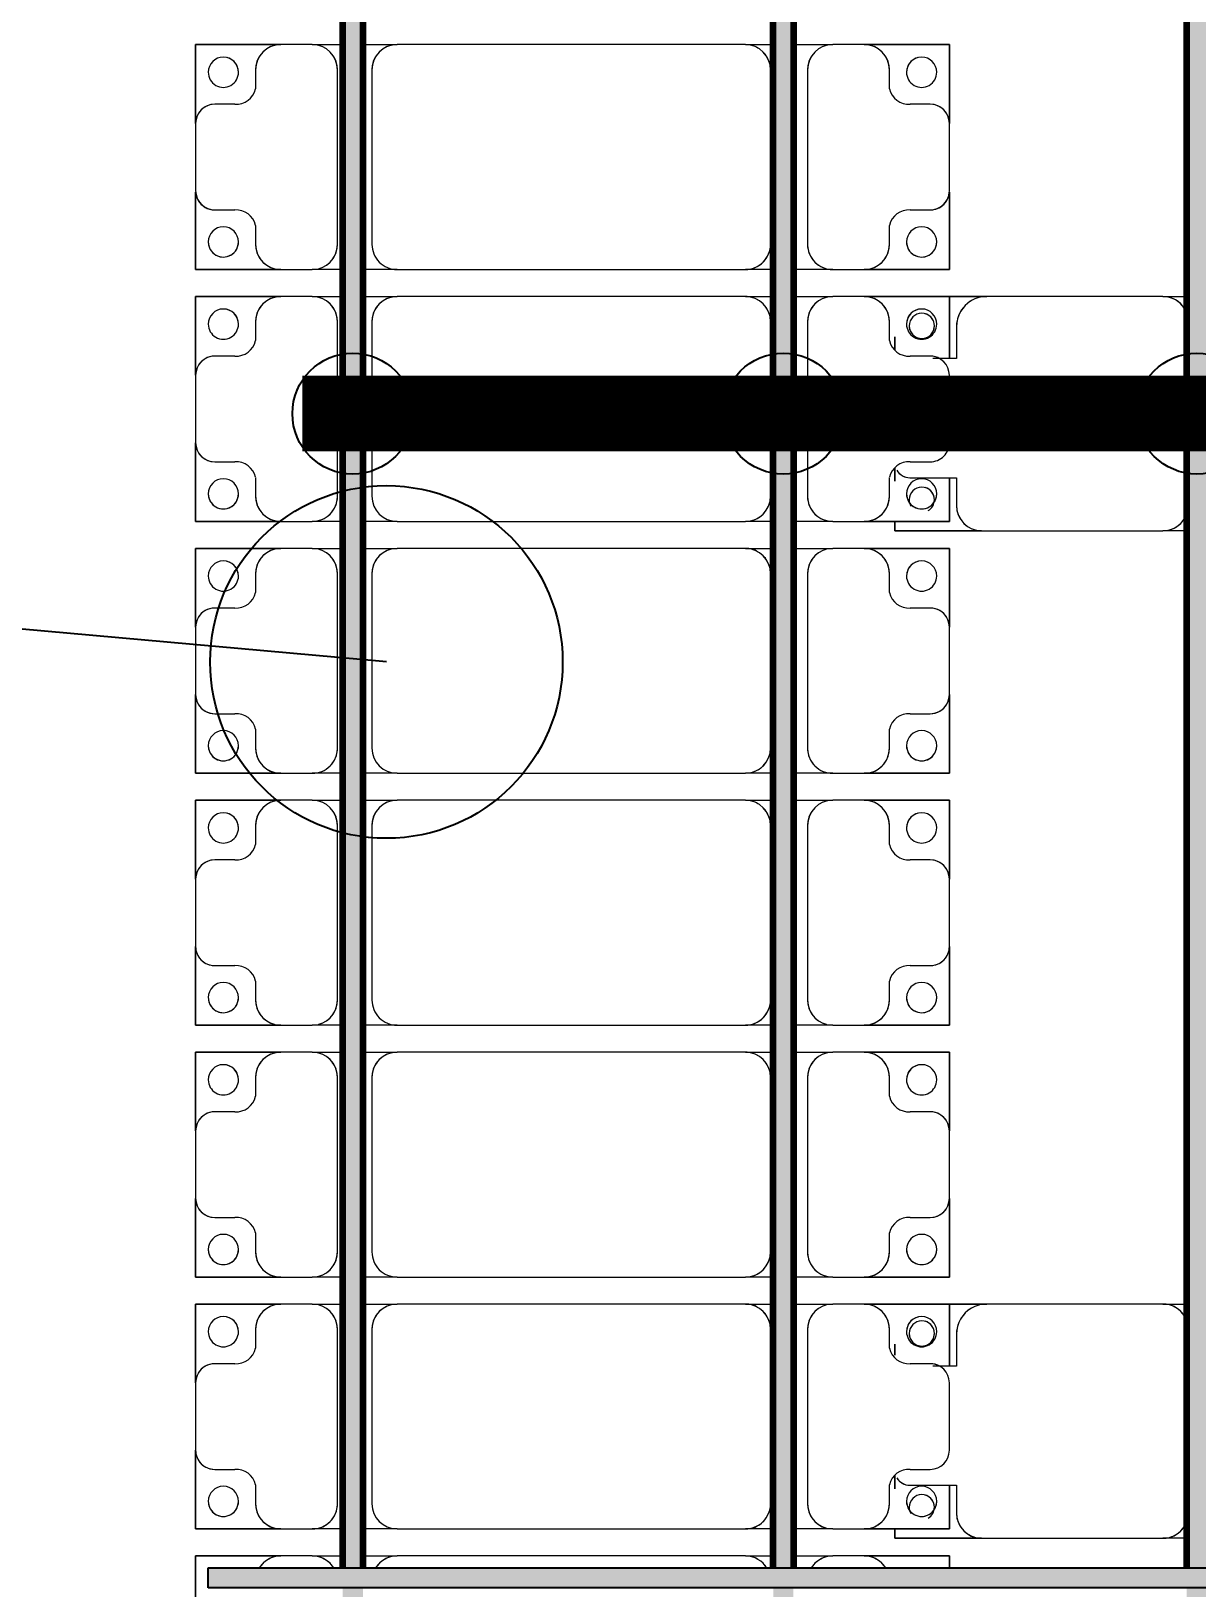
# Model space of a CAD drawing. Header units: millimetres. Extents: x -268744 to 115753, y -96240 to -10461.
# Drawn here: x -257059 to -254744, y -58647 to -55556 of the extents above; entities that cross this region are included whole.
import ezdxf

# ---------------------------------------------------------------- set-up
doc = ezdxf.new("R2010")
doc.units = ezdxf.units.MM
for name, color, linetype, lineweight in [('A-ANNO-DIMS', 211, 'Continuous', 9), ('A-ANNO-DIMS-900', 211, 'Continuous', 9), ('A-GENM', 13, 'Continuous', 9), ('S-BEAM', 12, 'Continuous', 9)]:
    doc.layers.add(name, color=color, linetype=linetype, lineweight=lineweight)
for name, color, linetype in [('GC-BICH NEO', 6, 'Continuous'), ('GC-DAY NEO', 5, 'Continuous'), ('GC-HOP 40x60 GIA CUONG', 1, 'Continuous')]:
    doc.layers.add(name, color=color, linetype=linetype)
doc.styles.add('Trebuchet MS', font='trebuc.ttf', dxfattribs={"width": 0.8, "height": 2700})
doc.dimstyles.new('Arc_Length_-_3mm_Trebuchet_MS', dxfattribs={"dimscale": 304.8, "dimtxt": 2783.567448, "dimasz": 2.952756, "dimexe": 4.429134, "dimexo": 4.429134, "dimgap": 0.885827, "dimtad": 1, "dimdec": 0, "dimrnd": 10, "dimzin": 0, "dimdsep": 46, "dimtxsty": 'Trebuchet MS', "dimblk1": 'OBLIQUE', "dimblk2": 'OBLIQUE', "dimsah": 1, "dimcen": 0.09, "dimdle": 2.952756, "dimazin": 0, "dimtfac": 1, "dimtdec": 4, "dimtix": 1, "dimtmove": 0, "dimatfit": 3, "dimfxl": 1, "dimtvp": 1, "dimtolj": 1, "dimtzin": 0, "dimarcsym": 2})

# ---------------------------------------------------------------- blocks, each defined once
blk = doc.blocks.new('Dai phaodi lai - DẢI PHAO ĐI LẠI-102111-KHUNG KẾT CẤU BÈ PIN 1')
at = {"layer": 'A-GENM', "color": 7}
for p, q in [((35276.8, 748.4), (35433.1, 748.4)), ((35276.8, 579.3), (35276.8, 748.4)), ((35276.8, 748.4), (35276.8, 579.3)), ((35433.1, 748.4), (35276.8, 748.4)), ((35566.9, 748.4), (35433.1, 748.4)), ((35569.9, 748.4), (35723.2, 748.4)), ((35723.2, 748.4), (35569.9, 748.4)), ((35723.2, 748.4), (35723.2, 579.3)), ((35723.2, 579.3), (35723.2, 748.4)), ((35776.8, 748.4), (35900.1, 748.4)), ((35776.8, 579.3), (35776.8, 748.4)), ((35776.8, 748.4), (35776.8, 579.3)), ((35900.1, 748.4), (35776.8, 748.4)), ((36066.9, 748.4), (35933.1, 748.4)), ((36136.6, 748.4), (36223.2, 748.4)), ((36223.2, 748.4), (36136.6, 748.4)), ((36223.2, 748.4), (36223.2, 579.3)), ((36223.2, 579.3), (36223.2, 748.4)), ((36276.8, 748.4), (36433.1, 748.4)), ((36276.8, 579.3), (36276.8, 748.4)), ((36276.8, 748.4), (36276.8, 579.3)), ((36433.1, 748.4), (36276.8, 748.4)), ((36566.9, 748.4), (36433.1, 748.4)), ((36566.9, 748.4), (36723.2, 748.4)), ((36723.2, 748.4), (36566.9, 748.4)), ((36723.2, 748.4), (36723.2, 579.3)), ((36723.2, 579.3), (36723.2, 748.4)), ((36776.8, 748.4), (36933.1, 748.4)), ((36776.8, 579.3), (36776.8, 748.4)), ((36776.8, 748.4), (36776.8, 579.3)), ((36933.1, 748.4), (36776.8, 748.4)), ((37066.9, 748.4), (36933.1, 748.4)), ((37066.9, 748.4), (37223.2, 748.4)), ((37223.2, 748.4), (37066.9, 748.4)), ((37223.2, 748.4), (37223.2, 579.3)), ((37223.2, 579.3), (37223.2, 748.4)), ((37276.8, 748.4), (37433.1, 748.4)), ((37276.8, 579.3), (37276.8, 748.4)), ((37276.8, 748.4), (37276.8, 579.3)), ((37433.1, 748.4), (37276.8, 748.4)), ((37566.9, 748.4), (37433.1, 748.4)), ((37566.9, 748.4), (37723.2, 748.4)), ((37723.2, 748.4), (37566.9, 748.4)), ((37723.2, 748.4), (37723.2, 579.3)), ((37723.2, 579.3), (37723.2, 748.4)), ((37776.8, 748.4), (37900.1, 748.4)), ((37776.8, 579.3), (37776.8, 748.4)), ((37776.8, 748.4), (37776.8, 579.3)), ((37900.1, 748.4), (37776.8, 748.4)), ((38066.9, 748.4), (37933.1, 748.4)), ((38136.6, 748.4), (38223.2, 748.4)), ((38223.2, 748.4), (38136.6, 748.4)), ((38223.2, 748.4), (38223.2, 579.3)), ((38223.2, 579.3), (38223.2, 748.4)), ((38276.8, 748.4), (38300.1, 748.4)), ((38276.8, 579.3), (38276.8, 748.4)), ((38276.8, 748.4), (38276.8, 579.3)), ((38300.1, 748.4), (38276.8, 748.4)), ((35395.1, 710.4), (35395.1, 670.7)), ((35604.9, 670.7), (35604.9, 710.4)), ((35895.1, 710.4), (35895.1, 670.7)), ((36104.9, 670.7), (36104.9, 710.4)), ((36395.1, 710.4), (36395.1, 670.7)), ((36604.9, 670.7), (36604.9, 710.4)), ((36895.1, 710.4), (36895.1, 670.7)), ((37104.9, 670.7), (37104.9, 710.4)), ((37395.1, 710.4), (37395.1, 670.7)), ((37604.9, 670.7), (37604.9, 710.4)), ((37895.1, 710.4), (37895.1, 670.7)), ((38104.9, 670.7), (38104.9, 710.4)), ((35364.3, 629.3), (35326.8, 629.3)), ((35673.2, 629.3), (35635.7, 629.3)), ((35864.3, 629.3), (35826.8, 629.3)), ((36173.2, 629.3), (36135.7, 629.3)), ((36364.3, 629.3), (36326.8, 629.3)), ((36673.2, 629.3), (36635.7, 629.3)), ((36864.3, 629.3), (36826.8, 629.3)), ((37173.2, 629.3), (37135.7, 629.3)), ((37364.3, 629.3), (37326.8, 629.3)), ((37673.2, 629.3), (37635.7, 629.3)), ((37864.3, 629.3), (37826.8, 629.3)), ((38173.2, 629.3), (38135.7, 629.3)), ((35276.8, 579.3), (35276.8, 516.7)), ((35723.2, 516.7), (35723.2, 579.3)), ((35776.8, 579.3), (35776.8, 516.7)), ((36223.2, 516.7), (36223.2, 579.3)), ((36276.8, 579.3), (36276.8, 516.7)), ((36723.2, 516.7), (36723.2, 579.3)), ((36776.8, 579.3), (36776.8, 516.7)), ((37223.2, 516.7), (37223.2, 579.3)), ((37276.8, 579.3), (37276.8, 516.7)), ((37723.2, 516.7), (37723.2, 579.3)), ((37776.8, 579.3), (37776.8, 516.7)), ((38223.2, 516.7), (38223.2, 579.3)), ((38276.8, 579.3), (38276.8, 516.7)), ((35276.8, 438.7), (35276.8, 516.7)), ((35276.8, 438.7), (35276.8, 516.7)), ((35723.2, 516.7), (35723.2, 438.7)), ((35723.2, 516.7), (35723.2, 438.7)), ((35776.8, 438.7), (35776.8, 516.7)), ((35776.8, 438.7), (35776.8, 516.7)), ((36223.2, 516.7), (36223.2, 438.7)), ((36223.2, 516.7), (36223.2, 438.7)), ((36276.8, 438.7), (36276.8, 516.7)), ((36276.8, 438.7), (36276.8, 516.7)), ((36723.2, 516.7), (36723.2, 438.7)), ((36723.2, 516.7), (36723.2, 438.7)), ((36776.8, 438.7), (36776.8, 516.7)), ((36776.8, 438.7), (36776.8, 516.7)), ((37223.2, 516.7), (37223.2, 438.7)), ((37223.2, 516.7), (37223.2, 438.7)), ((37276.8, 438.7), (37276.8, 516.7)), ((37276.8, 438.7), (37276.8, 516.7)), ((37723.2, 516.7), (37723.2, 438.7)), ((37723.2, 516.7), (37723.2, 438.7)), ((37776.8, 438.7), (37776.8, 516.7)), ((37776.8, 438.7), (37776.8, 516.7)), ((38223.2, 516.7), (38223.2, 438.7)), ((38223.2, 516.7), (38223.2, 438.7)), ((38276.8, 438.7), (38276.8, 516.7)), ((38276.8, 438.7), (38276.8, 516.7)), ((35326.8, 466.7), (35673.2, 466.7)), ((35826.8, 466.7), (36173.2, 466.7)), ((36326.8, 466.7), (36673.2, 466.7)), ((36826.8, 466.7), (37173.2, 466.7)), ((37326.8, 466.7), (37673.2, 466.7)), ((37826.8, 466.7), (38173.2, 466.7)), ((35276.8, 343.3), (35276.8, 398.7)), ((35276.8, 343.3), (35276.8, 398.7)), ((35673.2, 393.3), (35326.8, 393.3)), ((35723.2, 398.7), (35723.2, 343.3)), ((35723.2, 398.7), (35723.2, 343.3)), ((35776.8, 343.3), (35776.8, 398.7)), ((35776.8, 343.3), (35776.8, 398.7)), ((36173.2, 393.3), (35826.8, 393.3)), ((36223.2, 398.7), (36223.2, 343.3)), ((36223.2, 398.7), (36223.2, 343.3)), ((36276.8, 343.3), (36276.8, 398.7)), ((36276.8, 343.3), (36276.8, 398.7)), ((36673.2, 393.3), (36326.8, 393.3)), ((36723.2, 398.7), (36723.2, 343.3)), ((36723.2, 398.7), (36723.2, 343.3)), ((36776.8, 343.3), (36776.8, 398.7)), ((36776.8, 343.3), (36776.8, 398.7)), ((37173.2, 393.3), (36826.8, 393.3)), ((37223.2, 398.7), (37223.2, 343.3)), ((37223.2, 398.7), (37223.2, 343.3)), ((37276.8, 343.3), (37276.8, 398.7)), ((37276.8, 343.3), (37276.8, 398.7)), ((37673.2, 393.3), (37326.8, 393.3)), ((37723.2, 398.7), (37723.2, 343.3)), ((37723.2, 398.7), (37723.2, 343.3)), ((37776.8, 343.3), (37776.8, 398.7)), ((37776.8, 343.3), (37776.8, 398.7)), ((38173.2, 393.3), (37826.8, 393.3)), ((38223.2, 398.7), (38223.2, 343.3)), ((38223.2, 398.7), (38223.2, 343.3)), ((38276.8, 343.3), (38276.8, 398.7)), ((38276.8, 343.3), (38276.8, 398.7)), ((35276.8, 343.3), (35276.8, -348.3)), ((35723.2, -348.3), (35723.2, 343.3)), ((35776.8, 343.3), (35776.8, -348.3)), ((36223.2, -348.3), (36223.2, 343.3)), ((36276.8, 343.3), (36276.8, -348.3)), ((36723.2, -348.3), (36723.2, 343.3)), ((36776.8, 343.3), (36776.8, -348.3)), ((37223.2, -348.3), (37223.2, 343.3)), ((37276.8, 343.3), (37276.8, -348.3)), ((37723.2, -348.3), (37723.2, 343.3)), ((37776.8, 343.3), (37776.8, -348.3)), ((38223.2, -348.3), (38223.2, 343.3)), ((38276.8, 343.3), (38276.8, -348.3)), ((35276.8, -416.3), (35276.8, -348.3)), ((35276.8, -416.3), (35276.8, -348.3)), ((35723.2, -348.3), (35723.2, -416.3)), ((35723.2, -348.3), (35723.2, -416.3)), ((35776.8, -416.3), (35776.8, -348.3)), ((35776.8, -416.3), (35776.8, -348.3)), ((36223.2, -348.3), (36223.2, -416.3)), ((36223.2, -348.3), (36223.2, -416.3)), ((36276.8, -416.3), (36276.8, -348.3)), ((36276.8, -416.3), (36276.8, -348.3)), ((36723.2, -348.3), (36723.2, -416.3)), ((36723.2, -348.3), (36723.2, -416.3)), ((36776.8, -416.3), (36776.8, -348.3)), ((36776.8, -416.3), (36776.8, -348.3)), ((37223.2, -348.3), (37223.2, -416.3)), ((37223.2, -348.3), (37223.2, -416.3)), ((37276.8, -416.3), (37276.8, -348.3)), ((37276.8, -416.3), (37276.8, -348.3)), ((37723.2, -348.3), (37723.2, -416.3)), ((37723.2, -348.3), (37723.2, -416.3)), ((37776.8, -416.3), (37776.8, -348.3)), ((37776.8, -416.3), (37776.8, -348.3)), ((38223.2, -348.3), (38223.2, -416.3)), ((38223.2, -348.3), (38223.2, -416.3)), ((38276.8, -416.3), (38276.8, -348.3)), ((38276.8, -416.3), (38276.8, -348.3)), ((35326.8, -398.3), (35673.2, -398.3)), ((35826.8, -398.3), (36173.2, -398.3)), ((36326.8, -398.3), (36673.2, -398.3)), ((36826.8, -398.3), (37173.2, -398.3)), ((37326.8, -398.3), (37673.2, -398.3)), ((37826.8, -398.3), (38173.2, -398.3)), ((35276.8, -516.7), (35276.8, -456.3)), ((35276.8, -516.7), (35276.8, -456.3)), ((35723.2, -456.3), (35723.2, -516.7)), ((35723.2, -456.3), (35723.2, -516.7)), ((35776.8, -516.7), (35776.8, -456.3)), ((35776.8, -516.7), (35776.8, -456.3)), ((36223.2, -456.3), (36223.2, -516.7)), ((36223.2, -456.3), (36223.2, -516.7)), ((36276.8, -516.7), (36276.8, -456.3)), ((36276.8, -516.7), (36276.8, -456.3)), ((36723.2, -456.3), (36723.2, -516.7)), ((36723.2, -456.3), (36723.2, -516.7)), ((36776.8, -516.7), (36776.8, -456.3)), ((36776.8, -516.7), (36776.8, -456.3)), ((37223.2, -456.3), (37223.2, -516.7)), ((37223.2, -456.3), (37223.2, -516.7)), ((37276.8, -516.7), (37276.8, -456.3)), ((37276.8, -516.7), (37276.8, -456.3)), ((37723.2, -456.3), (37723.2, -516.7)), ((37723.2, -456.3), (37723.2, -516.7)), ((37776.8, -516.7), (37776.8, -456.3)), ((37776.8, -516.7), (37776.8, -456.3)), ((38223.2, -456.3), (38223.2, -516.7)), ((38223.2, -456.3), (38223.2, -516.7)), ((38276.8, -516.7), (38276.8, -456.3)), ((38276.8, -516.7), (38276.8, -456.3)), ((35673.2, -466.7), (35326.8, -466.7)), ((36173.2, -466.7), (35826.8, -466.7)), ((36673.2, -466.7), (36326.8, -466.7)), ((37173.2, -466.7), (36826.8, -466.7)), ((37673.2, -466.7), (37326.8, -466.7)), ((38173.2, -466.7), (37826.8, -466.7)), ((35276.8, -516.7), (35276.8, -579.3)), ((35723.2, -579.3), (35723.2, -516.7)), ((35776.8, -516.7), (35776.8, -579.3)), ((36223.2, -579.3), (36223.2, -516.7)), ((36276.8, -516.7), (36276.8, -579.3)), ((36723.2, -579.3), (36723.2, -516.7)), ((36776.8, -516.7), (36776.8, -579.3)), ((37223.2, -579.3), (37223.2, -516.7)), ((37276.8, -516.7), (37276.8, -579.3)), ((37723.2, -579.3), (37723.2, -516.7)), ((37776.8, -516.7), (37776.8, -579.3)), ((38223.2, -579.3), (38223.2, -516.7)), ((38276.8, -516.7), (38276.8, -579.3)), ((35276.8, -748.4), (35276.8, -579.3)), ((35276.8, -579.3), (35276.8, -748.4)), ((35723.2, -579.3), (35723.2, -748.4)), ((35723.2, -748.4), (35723.2, -579.3)), ((35776.8, -748.4), (35776.8, -579.3)), ((35776.8, -579.3), (35776.8, -748.4)), ((36223.2, -579.3), (36223.2, -748.4)), ((36223.2, -748.4), (36223.2, -579.3)), ((36276.8, -748.4), (36276.8, -579.3)), ((36276.8, -579.3), (36276.8, -748.4)), ((36723.2, -579.3), (36723.2, -748.4)), ((36723.2, -748.4), (36723.2, -579.3)), ((36776.8, -748.4), (36776.8, -579.3)), ((36776.8, -579.3), (36776.8, -748.4)), ((37223.2, -579.3), (37223.2, -748.4)), ((37223.2, -748.4), (37223.2, -579.3)), ((37276.8, -748.4), (37276.8, -579.3)), ((37276.8, -579.3), (37276.8, -748.4)), ((37723.2, -579.3), (37723.2, -748.4)), ((37723.2, -748.4), (37723.2, -579.3)), ((37776.8, -748.4), (37776.8, -579.3)), ((37776.8, -579.3), (37776.8, -748.4)), ((38223.2, -579.3), (38223.2, -748.4)), ((38223.2, -748.4), (38223.2, -579.3)), ((38276.8, -748.4), (38276.8, -579.3)), ((38276.8, -579.3), (38276.8, -748.4)), ((35326.8, -629.3), (35364.3, -629.3)), ((35635.7, -629.3), (35673.2, -629.3)), ((35826.8, -629.3), (35864.3, -629.3)), ((36135.7, -629.3), (36173.2, -629.3)), ((36326.8, -629.3), (36364.3, -629.3)), ((36635.7, -629.3), (36673.2, -629.3)), ((36826.8, -629.3), (36864.3, -629.3)), ((37135.7, -629.3), (37173.2, -629.3)), ((37326.8, -629.3), (37364.3, -629.3)), ((37635.7, -629.3), (37673.2, -629.3)), ((37826.8, -629.3), (37864.3, -629.3)), ((38135.7, -629.3), (38173.2, -629.3)), ((35395.1, -670.7), (35395.1, -710.4)), ((35604.9, -710.4), (35604.9, -670.7)), ((35895.1, -670.7), (35895.1, -710.4)), ((36104.9, -710.4), (36104.9, -670.7)), ((36395.1, -670.7), (36395.1, -710.4)), ((36604.9, -710.4), (36604.9, -670.7)), ((36895.1, -670.7), (36895.1, -710.4)), ((37104.9, -710.4), (37104.9, -670.7)), ((37395.1, -670.7), (37395.1, -710.4)), ((37604.9, -710.4), (37604.9, -670.7)), ((37895.1, -670.7), (37895.1, -710.4)), ((38104.9, -710.4), (38104.9, -670.7)), ((35433.1, -748.4), (35276.8, -748.4)), ((35276.8, -748.4), (35433.1, -748.4)), ((35433.1, -748.4), (35566.9, -748.4)), ((35723.2, -748.4), (35569.9, -748.4)), ((35569.9, -748.4), (35723.2, -748.4)), ((35933.1, -748.4), (35776.8, -748.4)), ((35776.8, -748.4), (35933.1, -748.4)), ((35933.1, -748.4), (36066.9, -748.4)), ((36223.2, -748.4), (36066.9, -748.4)), ((36066.9, -748.4), (36223.2, -748.4)), ((36433.1, -748.4), (36276.8, -748.4)), ((36276.8, -748.4), (36433.1, -748.4)), ((36433.1, -748.4), (36566.9, -748.4)), ((36723.2, -748.4), (36566.9, -748.4)), ((36566.9, -748.4), (36723.2, -748.4)), ((36933.1, -748.4), (36776.8, -748.4)), ((36776.8, -748.4), (36933.1, -748.4)), ((36933.1, -748.4), (37066.9, -748.4)), ((37223.2, -748.4), (37066.9, -748.4)), ((37066.9, -748.4), (37223.2, -748.4)), ((37433.1, -748.4), (37276.8, -748.4)), ((37276.8, -748.4), (37433.1, -748.4)), ((37433.1, -748.4), (37566.9, -748.4)), ((37723.2, -748.4), (37566.9, -748.4)), ((37566.9, -748.4), (37723.2, -748.4)), ((37933.1, -748.4), (37776.8, -748.4)), ((37776.8, -748.4), (37933.1, -748.4)), ((37933.1, -748.4), (38066.9, -748.4)), ((38223.2, -748.4), (38066.9, -748.4)), ((38066.9, -748.4), (38223.2, -748.4)), ((38433.1, -748.4), (38276.8, -748.4)), ((38276.8, -748.4), (38433.1, -748.4))]:
    blk.add_line(p, q, dxfattribs=at)
for centre, radius, start, end in [((35433.1, 710.4), 38, 90, 180), ((35433.1, 710.4), 38, 90, 180), ((35433.1, 710.4), 38, 120, 180), ((35433.1, 710.4), 38, 120, 180), ((35433.1, 710.4), 38, 90, 105), ((35433.1, 710.4), 38, 90, 105), ((35566.9, 710.4), 38, 360, 90), ((35566.9, 710.4), 38, 75, 85.4566), ((35566.9, 710.4), 38, 360, 85.4566), ((35566.9, 710.4), 38, 75, 85.4566), ((35566.9, 710.4), 38, 360, 60), ((35566.9, 710.4), 38, 360, 60), ((35933.1, 710.4), 38, 90, 180), ((36066.9, 710.4), 38, 360, 90), ((36433.1, 710.4), 38, 90, 180), ((36433.1, 710.4), 38, 90, 180), ((36433.1, 710.4), 38, 120, 180), ((36433.1, 710.4), 38, 120, 180), ((36433.1, 710.4), 38, 90, 105), ((36433.1, 710.4), 38, 90, 105), ((36566.9, 710.4), 38, 0, 90), ((36566.9, 710.4), 38, 75, 90), ((36566.9, 710.4), 38, 0, 90), ((36566.9, 710.4), 38, 75, 90), ((36566.9, 710.4), 38, 0, 60), ((36566.9, 710.4), 38, 0, 60), ((36933.1, 710.4), 38, 90, 180), ((36933.1, 710.4), 38, 90, 180), ((36933.1, 710.4), 38, 120, 180), ((36933.1, 710.4), 38, 120, 180), ((36933.1, 710.4), 38, 90, 105), ((36933.1, 710.4), 38, 90, 105), ((37066.9, 710.4), 38, 360, 90), ((37066.9, 710.4), 38, 75, 90), ((37066.9, 710.4), 38, 360, 90), ((37066.9, 710.4), 38, 75, 90), ((37066.9, 710.4), 38, 0, 60), ((37066.9, 710.4), 38, 0, 60), ((37433.1, 710.4), 38, 90, 180), ((37433.1, 710.4), 38, 90, 180), ((37433.1, 710.4), 38, 120, 180), ((37433.1, 710.4), 38, 120, 180), ((37433.1, 710.4), 38, 90, 105), ((37433.1, 710.4), 38, 90, 105), ((37566.9, 710.4), 38, 0, 90), ((37566.9, 710.4), 38, 75, 90), ((37566.9, 710.4), 38, 0, 90), ((37566.9, 710.4), 38, 75, 90), ((37566.9, 710.4), 38, 0, 60), ((37566.9, 710.4), 38, 0, 60), ((37933.1, 710.4), 38, 90, 180), ((38066.9, 710.4), 38, 0, 90), ((35331.6, 693.3), 30, 90, 270), ((35331.6, 693.3), 30, 90, 180), ((35331.6, 693.3), 30, 270, 90), ((35331.6, 693.3), 30, 270, 90), ((35668.4, 693.3), 30, 90, 270), ((35668.4, 693.3), 30, 90, 270), ((35668.4, 693.3), 30, 270, 90), ((35668.4, 693.3), 30, 0, 90), ((35831.6, 693.3), 30, 90, 270), ((35831.6, 693.3), 30, 90, 180), ((35831.6, 693.3), 30, 270, 90), ((35831.6, 693.3), 30, 270, 90), ((35933.1, 710.4), 38, 150, 180), ((35933.1, 710.4), 38, 150, 180), ((36168.4, 693.3), 30, 90, 270), ((36168.4, 693.3), 30, 90, 270), ((36168.4, 693.3), 30, 270, 90), ((36168.4, 693.3), 30, 0, 90), ((36331.6, 693.3), 30, 90, 270), ((36331.6, 693.3), 30, 90, 180), ((36331.6, 693.3), 30, 270, 90), ((36331.6, 693.3), 30, 270, 90), ((36668.4, 693.3), 30, 90, 270), ((36668.4, 693.3), 30, 90, 270), ((36668.4, 693.3), 30, 270, 90), ((36668.4, 693.3), 30, 0, 90), ((36831.6, 693.3), 30, 90, 270), ((36831.6, 693.3), 30, 90, 180), ((36831.6, 693.3), 30, 270, 90), ((36831.6, 693.3), 30, 270, 90), ((37168.4, 693.3), 30, 90, 270), ((37168.4, 693.3), 30, 90, 270), ((37168.4, 693.3), 30, 270, 90), ((37168.4, 693.3), 30, 0, 90), ((37331.6, 693.3), 30, 90, 270), ((37331.6, 693.3), 30, 90, 180), ((37331.6, 693.3), 30, 270, 90), ((37331.6, 693.3), 30, 270, 90), ((37668.4, 693.3), 30, 90, 270), ((37668.4, 693.3), 30, 90, 270), ((37668.4, 693.3), 30, 270, 90), ((37668.4, 693.3), 30, 0, 90), ((37831.6, 693.3), 30, 90, 270), ((37831.6, 693.3), 30, 90, 180), ((37831.6, 693.3), 30, 270, 90), ((37831.6, 693.3), 30, 270, 90), ((37933.1, 710.4), 38, 150, 180), ((37933.1, 710.4), 38, 150, 180), ((38168.4, 693.3), 30, 90, 270), ((38168.4, 693.3), 30, 90, 270), ((38168.4, 693.3), 30, 270, 90), ((38168.4, 693.3), 30, 0, 90), ((35331.6, 693.3), 30, 195, 270), ((35668.4, 693.3), 30, 270, 345), ((35831.6, 693.3), 30, 195, 270), ((36168.4, 693.3), 30, 270, 345), ((36331.6, 693.3), 30, 195, 270), ((36668.4, 693.3), 30, 270, 345), ((36831.6, 693.3), 30, 195, 270), ((37168.4, 693.3), 30, 270, 345), ((37331.6, 693.3), 30, 195, 270), ((37668.4, 693.3), 30, 270, 345), ((37831.6, 693.3), 30, 195, 270), ((38168.4, 693.3), 30, 270, 345), ((35355.2, 668.2), 40, 283.1885, 3.5081), ((35644.8, 668.2), 40, 176.4919, 256.8115), ((35855.2, 668.2), 40, 283.1885, 3.5081), ((36144.8, 668.2), 40, 176.4919, 256.8115), ((36355.2, 668.2), 40, 283.1885, 3.5081), ((36644.8, 668.2), 40, 176.4919, 256.8115), ((36855.2, 668.2), 40, 283.1885, 3.5081), ((37144.8, 668.2), 40, 176.4919, 256.8115), ((37355.2, 668.2), 40, 283.1885, 3.5081), ((37644.8, 668.2), 40, 176.4919, 256.8115), ((37855.2, 668.2), 40, 283.1885, 3.5081), ((38144.8, 668.2), 40, 176.4919, 256.8115), ((35326.8, 579.3), 50, 90, 180), ((35326.8, 579.3), 50, 90, 165), ((35673.2, 579.3), 50, 0, 90), ((35673.2, 579.3), 50, 15, 90), ((35826.8, 579.3), 50, 90, 180), ((35826.8, 579.3), 50, 90, 165), ((36173.2, 579.3), 50, 360, 90), ((36173.2, 579.3), 50, 15, 90), ((36326.8, 579.3), 50, 90, 180), ((36326.8, 579.3), 50, 90, 165), ((36673.2, 579.3), 50, 360, 90), ((36673.2, 579.3), 50, 15, 90), ((36826.8, 579.3), 50, 90, 180), ((36826.8, 579.3), 50, 90, 165), ((37173.2, 579.3), 50, 0, 90), ((37173.2, 579.3), 50, 15, 90), ((37326.8, 579.3), 50, 90, 180), ((37326.8, 579.3), 50, 90, 165), ((37673.2, 579.3), 50, 0, 90), ((37673.2, 579.3), 50, 15, 90), ((37826.8, 579.3), 50, 90, 180), ((37826.8, 579.3), 50, 90, 165), ((38173.2, 579.3), 50, 360, 90), ((38173.2, 579.3), 50, 15, 90), ((38326.8, 579.3), 50, 120, 180), ((38326.8, 579.3), 50, 120, 165), ((35326.8, 516.7), 50, 180, 270), ((35326.8, 516.7), 50, 195, 270), ((35673.2, 516.7), 50, 270, 0), ((35673.2, 516.7), 50, 270, 345), ((35826.8, 516.7), 50, 180, 270), ((35826.8, 516.7), 50, 195, 270), ((36173.2, 516.7), 50, 270, 0), ((36173.2, 516.7), 50, 270, 345), ((36326.8, 516.7), 50, 180, 270), ((36326.8, 516.7), 50, 195, 270), ((36673.2, 516.7), 50, 270, 0), ((36673.2, 516.7), 50, 270, 345), ((36826.8, 516.7), 50, 180, 270), ((36826.8, 516.7), 50, 195, 270), ((37173.2, 516.7), 50, 270, 360), ((37173.2, 516.7), 50, 270, 345), ((37326.8, 516.7), 50, 180, 270), ((37326.8, 516.7), 50, 195, 270), ((37673.2, 516.7), 50, 270, 0), ((37673.2, 516.7), 50, 270, 345), ((37826.8, 516.7), 50, 180, 270), ((37826.8, 516.7), 50, 195, 270), ((38173.2, 516.7), 50, 270, 360), ((38173.2, 516.7), 50, 270, 345), ((38326.8, 516.7), 50, 180, 240), ((38326.8, 516.7), 50, 195, 240), ((35326.8, 343.3), 50, 90, 180), ((35326.8, 343.3), 50, 105, 135), ((35673.2, 343.3), 50, 360, 90), ((35673.2, 343.3), 50, 360, 75), ((35826.8, 343.3), 50, 90, 180), ((35826.8, 343.3), 50, 105, 135), ((36173.2, 343.3), 50, 0, 90), ((36173.2, 343.3), 50, 0, 75), ((36326.8, 343.3), 50, 90, 180), ((36326.8, 343.3), 50, 105, 135), ((36673.2, 343.3), 50, 0, 90), ((36673.2, 343.3), 50, 0, 75), ((36826.8, 343.3), 50, 90, 180), ((36826.8, 343.3), 50, 105, 135), ((37173.2, 343.3), 50, 360, 90), ((37173.2, 343.3), 50, 360, 75), ((37326.8, 343.3), 50, 90, 180), ((37326.8, 343.3), 50, 105, 135), ((37673.2, 343.3), 50, 0, 90), ((37673.2, 343.3), 50, 0, 75), ((37826.8, 343.3), 50, 90, 180), ((37826.8, 343.3), 50, 105, 135), ((38173.2, 343.3), 50, 360, 90), ((38173.2, 343.3), 50, 360, 75), ((38326.8, 343.3), 50, 120, 180), ((38326.8, 343.3), 50, 120, 135), ((35326.8, 343.3), 50, 150, 180), ((35826.8, 343.3), 50, 150, 180), ((36326.8, 343.3), 50, 150, 180), ((36826.8, 343.3), 50, 150, 180), ((37326.8, 343.3), 50, 150, 180), ((37826.8, 343.3), 50, 150, 180), ((38326.8, 343.3), 50, 150, 180), ((35326.8, -348.3), 50, 180, 270), ((35326.8, -348.3), 50, 195, 270), ((35673.2, -348.3), 50, 270, 0), ((35673.2, -348.3), 50, 270, 0), ((35826.8, -348.3), 50, 180, 270), ((35826.8, -348.3), 50, 195, 270), ((36173.2, -348.3), 50, 270, 360), ((36173.2, -348.3), 50, 270, 360), ((36326.8, -348.3), 50, 180, 270), ((36326.8, -348.3), 50, 195, 270), ((36673.2, -348.3), 50, 270, 360), ((36673.2, -348.3), 50, 270, 360), ((36826.8, -348.3), 50, 180, 270), ((36826.8, -348.3), 50, 195, 270), ((37173.2, -348.3), 50, 270, 0), ((37173.2, -348.3), 50, 270, 0), ((37326.8, -348.3), 50, 180, 270), ((37326.8, -348.3), 50, 195, 270), ((37673.2, -348.3), 50, 270, 0), ((37673.2, -348.3), 50, 270, 0), ((37826.8, -348.3), 50, 180, 270), ((37826.8, -348.3), 50, 195, 270), ((38173.2, -348.3), 50, 270, 360), ((38173.2, -348.3), 50, 270, 360), ((38326.8, -348.3), 50, 180, 240), ((38326.8, -348.3), 50, 195, 240), ((35326.8, -516.7), 50, 90, 180), ((35326.8, -516.7), 50, 90, 165), ((35673.2, -516.7), 50, 0, 90), ((35673.2, -516.7), 50, 15, 90), ((35826.8, -516.7), 50, 90, 180), ((35826.8, -516.7), 50, 90, 165), ((36173.2, -516.7), 50, 360, 90), ((36173.2, -516.7), 50, 15, 90), ((36326.8, -516.7), 50, 90, 180), ((36326.8, -516.7), 50, 90, 165), ((36673.2, -516.7), 50, 360, 90), ((36673.2, -516.7), 50, 15, 90), ((36826.8, -516.7), 50, 90, 180), ((36826.8, -516.7), 50, 90, 165), ((37173.2, -516.7), 50, 0, 90), ((37173.2, -516.7), 50, 15, 90), ((37326.8, -516.7), 50, 90, 180), ((37326.8, -516.7), 50, 90, 165), ((37673.2, -516.7), 50, 0, 90), ((37673.2, -516.7), 50, 15, 90), ((37826.8, -516.7), 50, 90, 180), ((37826.8, -516.7), 50, 90, 165), ((38173.2, -516.7), 50, 360, 90), ((38173.2, -516.7), 50, 15, 90), ((38326.8, -516.7), 50, 120, 180), ((38326.8, -516.7), 50, 120, 165), ((35326.8, -579.3), 50, 180, 270), ((35673.2, -579.3), 50, 270, 360), ((35826.8, -579.3), 50, 180, 270), ((36173.2, -579.3), 50, 270, 360), ((36326.8, -579.3), 50, 180, 270), ((36673.2, -579.3), 50, 270, 360), ((36826.8, -579.3), 50, 180, 270), ((37173.2, -579.3), 50, 270, 360), ((37326.8, -579.3), 50, 180, 270), ((37673.2, -579.3), 50, 270, 360), ((37826.8, -579.3), 50, 180, 270), ((38173.2, -579.3), 50, 270, 360), ((38326.8, -579.3), 50, 180, 240), ((35326.8, -579.3), 50, 195, 270), ((35673.2, -579.3), 50, 270, 345), ((35826.8, -579.3), 50, 195, 270), ((36173.2, -579.3), 50, 270, 345), ((36326.8, -579.3), 50, 195, 270), ((36673.2, -579.3), 50, 270, 345), ((36826.8, -579.3), 50, 195, 270), ((37173.2, -579.3), 50, 270, 345), ((37326.8, -579.3), 50, 195, 270), ((37673.2, -579.3), 50, 270, 345), ((37826.8, -579.3), 50, 195, 270), ((38173.2, -579.3), 50, 270, 345), ((38326.8, -579.3), 50, 195, 240), ((35355.2, -668.2), 40, 356.4919, 76.8115), ((35644.8, -668.2), 40, 103.1885, 183.5081), ((35855.2, -668.2), 40, 356.4919, 76.8115), ((36144.8, -668.2), 40, 103.1885, 183.5081), ((36355.2, -668.2), 40, 356.4919, 76.8115), ((36644.8, -668.2), 40, 103.1885, 183.5081), ((36855.2, -668.2), 40, 356.4919, 76.8115), ((37144.8, -668.2), 40, 103.1885, 183.5081), ((37355.2, -668.2), 40, 356.4919, 76.8115), ((37644.8, -668.2), 40, 103.1885, 183.5081), ((37855.2, -668.2), 40, 356.4919, 76.8115), ((38144.8, -668.2), 40, 103.1885, 183.5081), ((35331.6, -693.3), 30, 90, 270), ((35331.6, -693.3), 30, 90, 165), ((35331.6, -693.3), 30, 270, 90), ((35331.6, -693.3), 30, 270, 90), ((35668.4, -693.3), 30, 90, 270), ((35668.4, -693.3), 30, 90, 270), ((35668.4, -693.3), 30, 270, 90), ((35668.4, -693.3), 30, 15, 90), ((35831.6, -693.3), 30, 90, 270), ((35831.6, -693.3), 30, 90, 165), ((35831.6, -693.3), 30, 270, 90), ((35831.6, -693.3), 30, 270, 90), ((36168.4, -693.3), 30, 90, 270), ((36168.4, -693.3), 30, 90, 270), ((36168.4, -693.3), 30, 270, 90), ((36168.4, -693.3), 30, 15, 90), ((36331.6, -693.3), 30, 90, 270), ((36331.6, -693.3), 30, 90, 165), ((36331.6, -693.3), 30, 270, 90), ((36331.6, -693.3), 30, 270, 90), ((36668.4, -693.3), 30, 90, 270), ((36668.4, -693.3), 30, 90, 270), ((36668.4, -693.3), 30, 270, 90), ((36668.4, -693.3), 30, 15, 90), ((36831.6, -693.3), 30, 90, 270), ((36831.6, -693.3), 30, 90, 165), ((36831.6, -693.3), 30, 270, 90), ((36831.6, -693.3), 30, 270, 90), ((37168.4, -693.3), 30, 90, 270), ((37168.4, -693.3), 30, 90, 270), ((37168.4, -693.3), 30, 270, 90), ((37168.4, -693.3), 30, 15, 90), ((37331.6, -693.3), 30, 90, 270), ((37331.6, -693.3), 30, 90, 165), ((37331.6, -693.3), 30, 270, 90), ((37331.6, -693.3), 30, 270, 90), ((37668.4, -693.3), 30, 90, 270), ((37668.4, -693.3), 30, 90, 270), ((37668.4, -693.3), 30, 270, 90), ((37668.4, -693.3), 30, 15, 90), ((37831.6, -693.3), 30, 90, 270), ((37831.6, -693.3), 30, 90, 165), ((37831.6, -693.3), 30, 270, 90), ((37831.6, -693.3), 30, 270, 90), ((38168.4, -693.3), 30, 90, 270), ((38168.4, -693.3), 30, 90, 270), ((38168.4, -693.3), 30, 270, 90), ((38168.4, -693.3), 30, 15, 90), ((35331.6, -693.3), 30, 180, 270), ((35433.1, -710.4), 38, 180, 270), ((35433.1, -710.4), 38, 180, 240), ((35433.1, -710.4), 38, 180, 270), ((35433.1, -710.4), 38, 180, 240), ((35566.9, -710.4), 38, 270, 360), ((35566.9, -710.4), 38, 274.5434, 360), ((35566.9, -710.4), 38, 300, 360), ((35566.9, -710.4), 38, 300, 360), ((35668.4, -693.3), 30, 270, 360), ((35831.6, -693.3), 30, 180, 270), ((35933.1, -710.4), 38, 180, 270), ((35933.1, -710.4), 38, 180, 240), ((35933.1, -710.4), 38, 180, 270), ((35933.1, -710.4), 38, 180, 240), ((36066.9, -710.4), 38, 270, 360), ((36066.9, -710.4), 38, 270, 360), ((36066.9, -710.4), 38, 300, 360), ((36066.9, -710.4), 38, 300, 360), ((36168.4, -693.3), 30, 270, 360), ((36331.6, -693.3), 30, 180, 270), ((36433.1, -710.4), 38, 180, 270), ((36433.1, -710.4), 38, 180, 240), ((36433.1, -710.4), 38, 180, 270), ((36433.1, -710.4), 38, 180, 240), ((36566.9, -710.4), 38, 270, 360), ((36566.9, -710.4), 38, 270, 360), ((36566.9, -710.4), 38, 300, 360), ((36566.9, -710.4), 38, 300, 360), ((36668.4, -693.3), 30, 270, 360), ((36831.6, -693.3), 30, 180, 270), ((36933.1, -710.4), 38, 180, 270), ((36933.1, -710.4), 38, 180, 240), ((36933.1, -710.4), 38, 180, 270), ((36933.1, -710.4), 38, 180, 240), ((37066.9, -710.4), 38, 270, 0), ((37066.9, -710.4), 38, 270, 0), ((37066.9, -710.4), 38, 300, 0), ((37066.9, -710.4), 38, 300, 0), ((37168.4, -693.3), 30, 270, 0), ((37331.6, -693.3), 30, 180, 270), ((37433.1, -710.4), 38, 180, 270), ((37433.1, -710.4), 38, 180, 240), ((37433.1, -710.4), 38, 180, 270), ((37433.1, -710.4), 38, 180, 240), ((37566.9, -710.4), 38, 270, 360), ((37566.9, -710.4), 38, 270, 360), ((37566.9, -710.4), 38, 300, 360), ((37566.9, -710.4), 38, 300, 360), ((37668.4, -693.3), 30, 270, 360), ((37831.6, -693.3), 30, 180, 270), ((37933.1, -710.4), 38, 180, 270), ((37933.1, -710.4), 38, 180, 240), ((37933.1, -710.4), 38, 180, 270), ((37933.1, -710.4), 38, 180, 240), ((38066.9, -710.4), 38, 270, 0), ((38066.9, -710.4), 38, 270, 0), ((38066.9, -710.4), 38, 300, 0), ((38066.9, -710.4), 38, 300, 0), ((38168.4, -693.3), 30, 270, 0), ((35433.1, -710.4), 38, 255, 270), ((35433.1, -710.4), 38, 255, 270), ((35566.9, -710.4), 38, 274.5434, 285), ((35566.9, -710.4), 38, 274.5434, 285), ((35933.1, -710.4), 38, 255, 270), ((35933.1, -710.4), 38, 255, 270), ((36066.9, -710.4), 38, 270, 285), ((36066.9, -710.4), 38, 270, 285), ((36433.1, -710.4), 38, 255, 270), ((36433.1, -710.4), 38, 255, 270), ((36566.9, -710.4), 38, 270, 285), ((36566.9, -710.4), 38, 270, 285), ((36933.1, -710.4), 38, 255, 270), ((36933.1, -710.4), 38, 255, 270), ((37066.9, -710.4), 38, 270, 285), ((37066.9, -710.4), 38, 270, 285), ((37433.1, -710.4), 38, 255, 270), ((37433.1, -710.4), 38, 255, 270), ((37566.9, -710.4), 38, 270, 285), ((37566.9, -710.4), 38, 270, 285), ((37933.1, -710.4), 38, 255, 270), ((37933.1, -710.4), 38, 255, 270), ((38066.9, -710.4), 38, 270, 285), ((38066.9, -710.4), 38, 270, 285)]:
    blk.add_arc(centre, radius, start, end, dxfattribs=at)
blk = doc.blocks.new('Dầm C52 - Dầm C52-102502-KHUNG KẾT CẤU BÈ PIN 1')
at = {"layer": 'S-BEAM', "lineweight": 140}
h = blk.add_hatch(color=1, dxfattribs=at)
h.paths.add_polyline_path([(-25480.9, 20), (-25480.9, -20), (-25440.9, -20), (-25440.9, 20)])
h.paths.add_polyline_path([(-25400.9, 20), (-25400.9, -20), (-19440.9, -20), (-19443, 20), (-24983.5, 20)])
h.paths.add_polyline_path([(-19400.9, 20), (-19400.9, -20), (-13440.9, -20), (-13440.9, 20), (-18981.3, 20)])
h.paths.add_polyline_path([(-13400.9, -20), (-7440.9, -20), (-7440.9, 20), (-13400.9, 20)])
h.paths.add_polyline_path([(-7400.9, -20), (-1440.9, -20), (-1440.9, 20), (-7400.9, 20)])
h.paths.add_polyline_path([(-1400.9, -20), (4559.1, -20), (4559.1, 20), (-1400.9, 20)])
h.paths.add_polyline_path([(4599.1, 20), (4599.1, -20), (10559.1, -20), (10559.1, 20), (5027.2, 20)])
h.paths.add_polyline_path([(10599.1, -20), (16559.1, -20), (16559.1, 20), (10599.1, 20)])
h.paths.add_polyline_path([(16599.1, 20), (16599.1, -20), (22559.1, -20), (22559.1, 20), (17031.5, 20)])
h.paths.add_polyline_path([(22599.1, -20), (25259.1, -20), (25259.1, 20), (22599.1, 20)])
h.paths.add_polyline_path([(25299.1, -20), (25480.9, -20), (25480.9, 20), (25299.1, 20)])
at = {"layer": 'S-BEAM', "color": 1, "lineweight": 140}
for p, q in [((-13400.9, 20), (-7440.9, 20)), ((-7440.9, -20), (-13400.9, -20))]:
    blk.add_line(p, q, dxfattribs=at)
blk = doc.blocks.new('Dầm C52 - Dầm C52-V1-KHUNG KẾT CẤU BÈ PIN 1')
at = {"layer": 'S-BEAM', "lineweight": 140}
h = blk.add_hatch(color=1, dxfattribs=at)
h.paths.add_polyline_path([(-25480.9, 20), (-25480.9, -20), (-25440.9, -20), (-25445.2, 20)])
h.paths.add_polyline_path([(-25400.9, -20), (-19440.9, -20), (-19443, 20), (-25400.9, 20)])
h.paths.add_polyline_path([(-19400.9, 20), (-19400.9, -20), (-13440.9, -20), (-13440.9, 20), (-18981.3, 20)])
h.paths.add_polyline_path([(-13400.9, -20), (-7440.9, -20), (-7440.9, 20), (-13400.9, 20)])
h.paths.add_polyline_path([(-7400.9, 20), (-7400.9, -20), (-1440.9, -20), (-1440.9, 20), (-6977, 20)])
h.paths.add_polyline_path([(-1400.9, -20), (4559.1, -20), (4559.1, 20), (-1400.9, 20)])
h.paths.add_polyline_path([(4599.1, 20), (4599.1, -20), (10559.1, -20), (10559.1, 20), (5027.2, 20)])
h.paths.add_polyline_path([(10599.1, -20), (16559.1, -20), (16559.1, 20), (10599.1, 20)])
h.paths.add_polyline_path([(16599.1, 20), (16599.1, -20), (22559.1, -20), (22559.1, 20), (17031.5, 20)])
h.paths.add_polyline_path([(22599.1, -20), (25259.1, -20), (25259.1, 20), (22599.1, 20)])
h.paths.add_polyline_path([(25299.1, -20), (25480.9, -20), (25480.9, 20), (25299.1, 20)])
at = {"layer": 'S-BEAM', "color": 1, "lineweight": 140}
for p, q in [((-13400.9, 20), (-7440.9, 20)), ((-7440.9, -20), (-13400.9, -20))]:
    blk.add_line(p, q, dxfattribs=at)
blk = doc.blocks.new('Dầm C52 - Dầm C52-V2-KHUNG KẾT CẤU BÈ PIN 1')
at = {"layer": 'S-BEAM', "lineweight": 140}
h = blk.add_hatch(color=1, dxfattribs=at)
h.paths.add_polyline_path([(-25480.9, 20), (-25480.9, -20), (-25440.9, -20), (-25440.9, 20)])
h.paths.add_polyline_path([(-25400.9, 20), (-25400.9, -20), (-19440.9, -20), (-19443, 20), (-24983.5, 20)])
h.paths.add_polyline_path([(-19400.9, 20), (-19400.9, -20), (-13440.9, -20), (-13440.9, 20), (-18519.6, 20)])
h.paths.add_polyline_path([(-13400.9, -20), (-7440.9, -20), (-7440.9, 20), (-13400.9, 20)])
h.paths.add_polyline_path([(-7400.9, 20), (-7400.9, -20), (-1440.9, -20), (-1440.9, 20), (-6515.3, 20)])
h.paths.add_polyline_path([(-1400.9, 20), (-1400.9, -20), (4559.1, -20), (4559.1, 20), (-974.9, 20)])
h.paths.add_polyline_path([(4599.1, -20), (10559.1, -20), (10559.1, 20), (4599.1, 20)])
h.paths.add_polyline_path([(10599.1, -20), (16559.1, -20), (16559.1, 20), (10599.1, 20)])
h.paths.add_polyline_path([(16599.1, 20), (16599.1, -20), (22559.1, -20), (22559.1, 20), (17493.2, 20)])
h.paths.add_polyline_path([(22599.1, 20), (22599.1, -20), (25259.1, -20), (25259.1, 20), (23033.7, 20)])
h.paths.add_polyline_path([(25299.1, -20), (25480.9, -20), (25480.9, 20), (25299.1, 20)])
at = {"layer": 'S-BEAM', "color": 1, "lineweight": 140}
blk.add_line((-13400.9, 20), (-7440.9, 20), dxfattribs=at)
blk = doc.blocks.new('Dai phao do pin - DẢI PHAO ĐỠ PIN-V8-KHUNG KẾT CẤU BÈ PIN 1')
at = {"layer": 'A-GENM', "color": 7}
for p, q in [((-1312.2, 241.6), (-1129.7, 241.6)), ((-1129.7, 241.6), (-1312.2, 241.6)), ((-779.7, 241.6), (-1129.7, 241.6)), ((-779.7, 241.6), (-732.4, 241.6)), ((-779.7, 241.6), (-732.4, 241.6)), ((-1312.2, 139.9), (-1312.2, 161.7)), ((-1312.2, 161.7), (-1312.2, 139.9)), ((-1189.7, 181.6), (-1189.7, 118.2)), ((-1189.7, 118.2), (-1236.8, 118.2)), ((-1312.2, -125.1), (-1312.2, -98.4)), ((-1312.2, -98.4), (-1312.2, -125.1)), ((-1282.2, -118.2), (-1189.7, -118.2)), ((-1189.7, -118.2), (-1189.7, -173.4)), ((-1312.2, -223.4), (-1312.2, -203.7)), ((-1312.2, -203.7), (-1312.2, -223.4)), ((-1139.7, -223.4), (-1312.2, -223.4)), ((-1312.2, -223.4), (-1139.7, -223.4)), ((-1139.7, -223.4), (-779.7, -223.4)), ((-732.4, -223.4), (-779.7, -223.4)), ((-732.4, -223.4), (-779.7, -223.4))]:
    blk.add_line(p, q, dxfattribs=at)
for centre, radius, start, end in [((-1129.7, 181.6), 60, 90, 180), ((-1129.7, 181.6), 60, 120, 180), ((-779.7, 191.6), 50, 30, 90), ((-779.7, 191.6), 50, 30, 75), ((-1258.6, 183.2), 25, 0, 180), ((-1258.6, 183.2), 25, 90, 180), ((-1258.6, 183.2), 25, 0, 75), ((-1258.6, 183.2), 25, 180, 0), ((-1258.6, 183.2), 25, 180, 300), ((-1258.6, 183.2), 25, 330, 360), ((-1282.2, -88.2), 30, 210, 270), ((-1282.2, -88.2), 30, 210, 255), ((-1282.2, -88.2), 30, 225, 255), ((-1282.2, -88.2), 30, 225, 255), ((-1258.6, -161.8), 25, 0, 180), ((-1258.6, -161.8), 25, 90, 180), ((-1258.6, -161.8), 25, 0, 75), ((-1258.6, -161.8), 25, 180, 210), ((-1258.6, -161.8), 25, 180, 210), ((-1258.6, -161.8), 25, 300, 0), ((-1258.6, -161.8), 25, 300, 360), ((-1139.7, -173.4), 50, 180, 270), ((-1139.7, -173.4), 50, 180, 255), ((-779.7, -173.4), 50, 270, 330), ((-779.7, -173.4), 50, 285, 330)]:
    blk.add_arc(centre, radius, start, end, dxfattribs=at)
blk = doc.blocks.new('Dai phao do pin - DẢI PHAO ĐỠ PIN-V9-KHUNG KẾT CẤU BÈ PIN 1')
at = {"layer": 'A-GENM', "color": 7}
for p, q in [((-1312.2, 241.6), (-1129.7, 241.6)), ((-1129.7, 241.6), (-1312.2, 241.6)), ((-779.7, 241.6), (-1129.7, 241.6)), ((-779.7, 241.6), (-732.4, 241.6)), ((-779.7, 241.6), (-732.4, 241.6)), ((-1312.2, 135.1), (-1312.2, 161.7)), ((-1312.2, 161.7), (-1312.2, 135.1)), ((-1189.7, 181.6), (-1189.7, 118.2)), ((-1189.7, 118.2), (-1236.8, 118.2)), ((-1312.2, -125.1), (-1312.2, -98.4)), ((-1312.2, -98.4), (-1312.2, -125.1)), ((-1282.2, -118.2), (-1189.7, -118.2)), ((-1189.7, -118.2), (-1189.7, -173.4)), ((-1312.2, -223.4), (-1312.2, -203.7)), ((-1312.2, -203.7), (-1312.2, -223.4)), ((-1139.7, -223.4), (-1312.2, -223.4)), ((-1312.2, -223.4), (-1139.7, -223.4)), ((-1139.7, -223.4), (-779.7, -223.4)), ((-732.4, -223.4), (-779.7, -223.4)), ((-732.4, -223.4), (-779.7, -223.4))]:
    blk.add_line(p, q, dxfattribs=at)
for centre, radius, start, end in [((-1129.7, 181.6), 60, 90, 180), ((-1129.7, 181.6), 60, 120, 180), ((-779.7, 191.6), 50, 30, 90), ((-779.7, 191.6), 50, 30, 75), ((-1258.6, 183.2), 25, 0, 180), ((-1258.6, 183.2), 25, 90, 180), ((-1258.6, 183.2), 25, 0, 75), ((-1258.6, 183.2), 25, 180, 0), ((-1258.6, 183.2), 25, 180, 300), ((-1258.6, 183.2), 25, 330, 360), ((-1282.2, -88.2), 30, 210, 270), ((-1282.2, -88.2), 30, 210, 255), ((-1282.2, -88.2), 30, 225, 255), ((-1282.2, -88.2), 30, 225, 255), ((-1258.6, -161.8), 25, 0, 180), ((-1258.6, -161.8), 25, 90, 180), ((-1258.6, -161.8), 25, 0, 75), ((-1258.6, -161.8), 25, 180, 210), ((-1258.6, -161.8), 25, 180, 210), ((-1258.6, -161.8), 25, 300, 0), ((-1258.6, -161.8), 25, 300, 360), ((-1139.7, -173.4), 50, 180, 270), ((-1139.7, -173.4), 50, 180, 255), ((-779.7, -173.4), 50, 270, 330), ((-779.7, -173.4), 50, 285, 330)]:
    blk.add_arc(centre, radius, start, end, dxfattribs=at)
blk = doc.blocks.new('Dầm C52 - Hộp 40x60-V25-KHUNG KẾT CẤU BÈ PIN 1')
at = {"layer": 'S-BEAM', "lineweight": 25}
blk.add_hatch(color=4, dxfattribs=at).paths.add_polyline_path([(-145425.8, -20), (145811, -20), (145811, 20), (-145811, 20), (-145811, -20)])
at = {"layer": 'S-BEAM', "color": 4, "lineweight": 25}
for p, q in [((-145811, -20), (-145811, 20)), ((-145811, 20), (145811, 20)), ((145811, -20), (-145811, -20))]:
    blk.add_line(p, q, dxfattribs=at)
blk = doc.blocks.new('be pin 1_rvt-1-KHUNG KẾT CẤU BÈ PIN 1')
at = {"layer": 'A-GENM', "lineweight": 9, "rotation": 270.0000000003262}
blk.add_blockref('Dai phaodi lai - DẢI PHAO ĐI LẠI-102111-KHUNG KẾT CẤU BÈ PIN 1', (-255984, -20306.4), dxfattribs=at)
at = {"layer": 'A-GENM', "lineweight": 9}
for name, p in [('Dai phao do pin - DẢI PHAO ĐỠ PIN-V9-KHUNG KẾT CẤU BÈ PIN 1', (-254031.8, -56324.7)), ('Dai phao do pin - DẢI PHAO ĐỠ PIN-V8-KHUNG KẾT CẤU BÈ PIN 1', (-254031.8, -58324.7))]:
    blk.add_blockref(name, p, dxfattribs=at)
at = {"layer": 'S-BEAM', "lineweight": 9, "rotation": 90.00000000032618}
for name, p in [('Dầm C52 - Dầm C52-102502-KHUNG KẾT CẤU BÈ PIN 1', (-256420.3, -45205.6)), ('Dầm C52 - Dầm C52-V1-KHUNG KẾT CẤU BÈ PIN 1', (-255565.3, -45205.6)), ('Dầm C52 - Dầm C52-V2-KHUNG KẾT CẤU BÈ PIN 1', (-254744.1, -45205.6))]:
    blk.add_blockref(name, p, dxfattribs=at)
at = {"layer": 'S-BEAM', "lineweight": 9}
blk.add_blockref('Dầm C52 - Hộp 40x60-V25-KHUNG KẾT CẤU BÈ PIN 1', (-110896.7, -58626.5), dxfattribs=at)
blk = doc.blocks.new('DIMBLOCK1-KHUNG KẾT CẤU BÈ PIN 1')
at = {"layer": 'A-ANNO-DIMS-900', "transparency": 16777216}
for p, q in [((-264977.8, -71224.7), (-264977.8, -19406.4)), ((-264977.8, -20306.4), (-266327.8, -20306.4)), ((-264977.8, -20306.4), (-258082.4, -20306.4)), ((-264977.8, -70324.7), (-266327.8, -70324.7)), ((-264977.8, -70324.7), (-256693.9, -70324.7))]:
    blk.add_line(p, q, dxfattribs=at)
at = {"layer": 'A-ANNO-DIMS-900', "lineweight": 70, "transparency": 16777216}
for p, q in [((-264977.8, -20306.4), (-265427.8, -19856.4)), ((-264977.8, -20306.4), (-264527.8, -20756.4)), ((-264977.8, -70324.7), (-265427.8, -69874.7)), ((-264977.8, -70324.7), (-264527.8, -70774.7))]:
    blk.add_line(p, q, dxfattribs=at)
at = {"layer": 'A-ANNO-DIMS-900', "color": 0, "transparency": 16777216, "insert": (-268702.7, -48854), "char_height": 2700, "width": 8492.24, "attachment_point": 1, "rotation": 90, "line_spacing_factor": 1.048425, "style": 'Trebuchet MS'}
blk.add_mtext('50020', dxfattribs=at)
blk = doc.blocks.new('_Oblique')
at = {"color": 0, "linetype": 'ByBlock', "lineweight": -2}
blk.add_line((-0.5, -0.5), (0.5, 0.5), dxfattribs=at)

msp = doc.modelspace()

# ---------------------------------------------------------------- linework, layer by layer
at = {"layer": 'GC-BICH NEO'}
msp.add_circle((-256353.6, -56808.6), 350, dxfattribs=at)
at = {"layer": 'GC-DAY NEO'}
msp.add_line((-256353.6, -56808.6), (-264321.2, -56088.5), dxfattribs=at)
at = {"layer": 'GC-HOP 40x60 GIA CUONG', "const_width": 150}
msp.add_lwpolyline([(-256520.3, -56315.6), (-241520.3, -56315.6)], dxfattribs=at)
at = {"layer": 'GC-HOP 40x60 GIA CUONG'}
for centre in [(-256420.3, -56315.6), (-255565.3, -56315.6), (-254744.1, -56315.6)]:
    msp.add_circle(centre, 120, dxfattribs=at)

# ---------------------------------------------------------------- block references
at = {"lineweight": 5}
msp.add_blockref('be pin 1_rvt-1-KHUNG KẾT CẤU BÈ PIN 1', (0, 0), dxfattribs=at)

# ---------------------------------------------------------------- dimensions: what is measured, and where the dimension line sits
at = {"layer": 'A-ANNO-DIMS'}
dim = msp.add_linear_dim(base=(-264977.8, -20306.4), p1=(-255343.9, -70324.7), p2=(-256732.4, -20306.4), angle=270, dimstyle='Arc_Length_-_3mm_Trebuchet_MS', override={"dimpost": '<>', "dimfxl": 50037.609472}, dxfattribs=at)
dim.commit()
dim.dimension.update_dxf_attribs({"geometry": 'DIMBLOCK1-KHUNG KẾT CẤU BÈ PIN 1', "text_midpoint": (-266621.5, -45315.6)})

doc.saveas('drawing.dxf')
